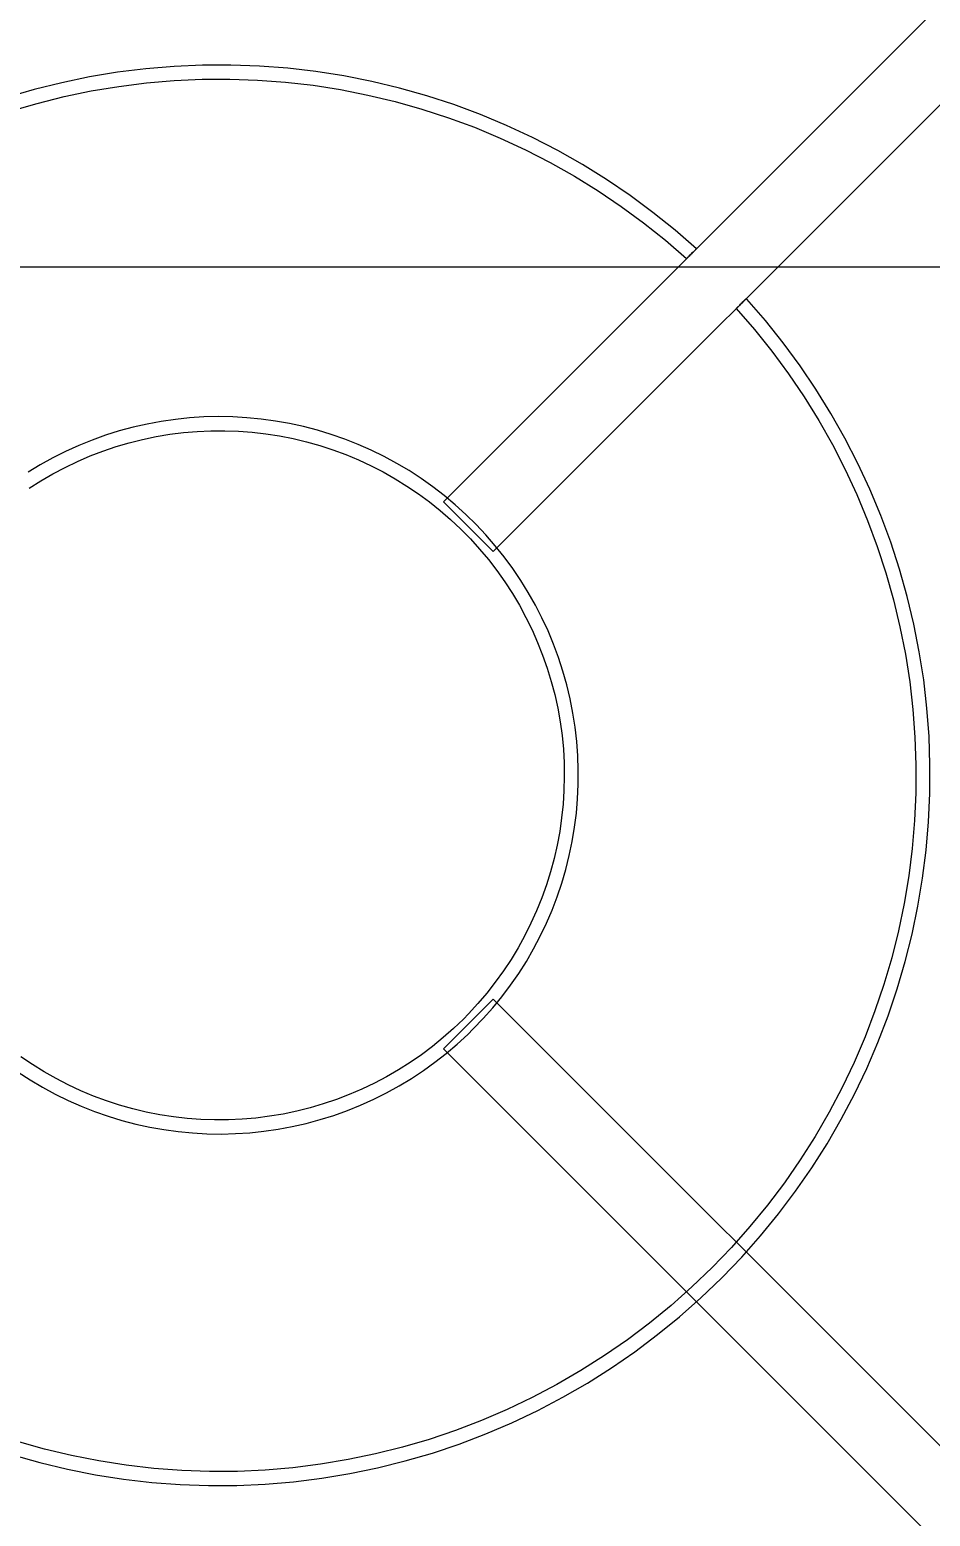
# Model space of a CAD drawing. Header units: millimetres. Extents: x -22227 to 20164, y 15335 to 61747.
# Drawn here: x -5645.4 to -5517.4, y 59341.6 to 59552.9 of the extents above; entities that cross this region are included whole.
import ezdxf

# ---------------------------------------------------------------- set-up
doc = ezdxf.new("R2010")
doc.units = ezdxf.units.MM
for name, color, linetype, lineweight in [('A-ANNO-DIMS', 7, 'Continuous', 9), ('A-ANNO-DIMS-170', 7, 'Continuous', 9), ('A-DETL-THIN', 7, 'Continuous', 9), ('M-EQPM', 7, 'Continuous', 5)]:
    doc.layers.add(name, color=color, linetype=linetype, lineweight=lineweight)
doc.styles.add('Arial_2', font='arial.ttf', dxfattribs={"width": 0.8, "height": 340})
doc.dimstyles.new('AK_DIM_2_0_Arial', dxfattribs={"dimscale": 304.8, "dimtxt": 346.888196, "dimasz": 0.278871, "dimexe": 0.557743, "dimexo": 0.557743, "dimgap": 0.055774, "dimtad": 1, "dimdec": 0, "dimzin": 0, "dimdsep": 46, "dimtxsty": 'Arial_2', "dimblk1": 'OBLIQUE', "dimblk2": 'OBLIQUE', "dimsah": 1, "dimcen": 0.09, "dimadec": 0, "dimazin": 0, "dimtfac": 1, "dimtdec": 4, "dimtix": 1, "dimtmove": 0, "dimatfit": 3, "dimfxl": 1, "dimtvp": 1, "dimtolj": 1, "dimtzin": 0, "dimarcsym": 2})

# ---------------------------------------------------------------- blocks, each defined once
blk = doc.blocks.new('DanNong_VRV - OD-A-1-1235631-MẶT BẰNG BỐ TRÍ THIẾT BỊ')
at = {"layer": 'M-EQPM'}
for p, q in [((244.32, 227.11), (436.65, 419.45)), ((433.82, 416.62), (244.32, 227.11)), ((443.72, 412.38), (251.39, 220.04)), ((251.39, 220.04), (440.9, 409.55)), ((251.39, 220.04), (244.32, 227.11)), ((244.32, 227.11), (251.39, 220.04)), ((251.39, 156.4), (244.32, 149.33)), ((251.39, 156.4), (244.32, 149.33)), ((440.9, -33.1), (251.39, 156.4)), ((251.39, 156.4), (443.72, -35.93)), ((436.65, -43), (244.32, 149.33)), ((244.32, 149.33), (433.82, -40.17))]:
    blk.add_line(p, q, dxfattribs=at)
at = {"layer": 'M-EQPM', "flags": 128}
for points in [[(280.29, 263.09), (277.25, 265.74), (274.09, 268.27), (270.84, 270.67), (267.5, 272.93), (264.07, 275.06), (260.56, 277.06), (256.96, 278.91), (253.3, 280.61), (249.58, 282.17), (245.79, 283.58), (241.95, 284.83), (238.06, 285.93), (234.13, 286.88), (230.17, 287.66), (226.18, 288.29), (222.17, 288.76), (218.14, 289.06), (214.1, 289.21), (210.06, 289.19), (206.03, 289.01), (202, 288.68), (197.99, 288.18), (194.01, 287.52), (190.05, 286.7), (186.13, 285.72), (182.25, 284.59)], [(182.73, 282.64), (186.53, 283.76), (190.37, 284.72), (194.25, 285.53), (198.16, 286.18), (202.08, 286.67), (206.03, 287.01), (209.99, 287.19), (213.95, 287.21), (217.9, 287.07), (221.85, 286.78), (225.79, 286.33), (229.7, 285.72), (233.58, 284.95), (237.43, 284.03), (241.25, 282.96), (245.01, 281.73), (248.72, 280.36), (252.38, 278.83), (255.97, 277.17), (259.49, 275.36), (262.94, 273.41), (266.31, 271.32), (269.59, 269.11), (272.78, 266.76), (275.87, 264.29), (278.86, 261.69), (278.88, 261.67)], [(283.92, 116.8), (286.72, 119.72), (289.4, 122.74), (291.95, 125.87), (294.38, 129.1), (296.68, 132.42), (298.85, 135.83), (300.87, 139.32), (302.76, 142.9), (304.5, 146.54), (306.09, 150.25), (307.54, 154.03), (308.83, 157.85), (309.96, 161.73), (310.95, 165.65), (311.77, 169.6), (312.43, 173.59), (312.94, 177.6), (313.28, 181.62), (313.47, 185.66), (313.49, 189.7), (313.35, 193.73), (313.05, 197.76), (312.59, 201.78), (311.96, 205.77), (311.18, 209.73), (310.24, 213.66), (309.15, 217.55), (307.9, 221.39), (306.5, 225.18), (304.94, 228.91), (303.24, 232.57), (301.4, 236.17), (299.41, 239.68), (297.28, 243.12), (295.02, 246.46), (292.62, 249.72), (290.1, 252.87), (287.45, 255.92), (287.37, 256.02)], [(285.95, 254.6), (288.55, 251.61), (291.02, 248.52), (293.37, 245.33), (295.59, 242.05), (297.67, 238.69), (299.62, 235.24), (301.43, 231.72), (303.1, 228.13), (304.62, 224.47), (306, 220.76), (307.23, 216.99), (308.3, 213.18), (309.22, 209.33), (309.99, 205.45), (310.6, 201.53), (311.05, 197.6), (311.35, 193.65), (311.49, 189.69), (311.47, 185.74), (311.29, 181.78), (310.95, 177.83), (310.46, 173.91), (309.81, 170), (309, 166.12), (308.04, 162.28), (306.93, 158.48), (305.66, 154.73), (304.25, 151.03), (302.69, 147.39), (300.98, 143.82), (299.14, 140.31), (297.15, 136.89), (295.03, 133.54), (292.78, 130.29), (290.4, 127.12), (287.89, 124.06), (285.27, 121.09), (282.52, 118.24), (282.5, 118.22)], [(248.56, 152.16), (249.98, 153.63), (251.33, 155.16), (252.62, 156.74), (253.85, 158.37), (255.01, 160.04), (256.1, 161.77), (257.12, 163.53), (258.08, 165.33), (258.95, 167.18), (259.76, 169.05), (260.49, 170.96), (261.14, 172.89), (261.71, 174.85), (262.21, 176.82), (262.63, 178.82), (262.96, 180.83), (263.22, 182.86), (263.39, 184.89), (263.48, 186.93), (263.49, 188.97), (263.42, 191.01), (263.27, 193.04), (263.04, 195.07), (262.72, 197.08), (262.33, 199.08), (261.86, 201.07), (261.3, 203.03), (260.67, 204.97), (259.96, 206.88), (259.18, 208.77), (258.32, 210.62), (257.39, 212.43), (256.38, 214.21), (255.31, 215.94), (254.17, 217.63), (252.96, 219.27), (251.68, 220.87), (250.35, 222.41), (248.95, 223.89), (247.49, 225.32), (245.98, 226.69), (244.42, 228), (242.8, 229.25), (241.14, 230.42), (239.43, 231.54), (237.67, 232.58), (235.88, 233.55), (234.05, 234.45), (232.18, 235.27), (230.28, 236.02), (228.36, 236.69), (226.41, 237.29), (224.43, 237.81), (222.44, 238.24), (220.43, 238.6), (218.41, 238.88), (216.38, 239.07), (214.35, 239.19), (212.31, 239.22), (210.27, 239.17), (208.23, 239.04), (206.2, 238.83), (204.18, 238.54), (202.18, 238.17), (200.19, 237.71), (198.22, 237.18), (196.27, 236.57), (194.35, 235.88), (192.46, 235.12), (190.6, 234.28), (188.78, 233.37), (186.99, 232.38), (185.25, 231.33)], [(185.43, 229.06), (187.08, 230.11), (188.78, 231.1), (190.51, 232.01), (192.28, 232.86), (194.08, 233.63), (195.91, 234.33), (197.77, 234.96), (199.65, 235.51), (201.55, 235.98), (203.47, 236.38), (205.4, 236.71), (207.35, 236.95), (209.3, 237.12), (211.26, 237.21), (213.22, 237.22), (215.17, 237.15), (217.13, 237), (219.08, 236.78), (221.01, 236.48), (222.93, 236.1), (224.84, 235.64), (226.73, 235.11), (228.59, 234.51), (230.43, 233.82), (232.24, 233.07), (234.02, 232.25), (235.76, 231.35), (237.47, 230.39), (239.13, 229.35), (240.76, 228.26), (242.33, 227.09), (243.86, 225.87), (245.34, 224.59), (246.77, 223.24), (248.15, 221.84), (249.46, 220.39), (250.72, 218.89), (251.91, 217.34), (253.05, 215.74), (254.11, 214.09), (255.12, 212.41), (256.05, 210.68), (256.91, 208.92), (257.7, 207.13), (258.42, 205.31), (259.07, 203.46), (259.64, 201.58), (260.14, 199.69), (260.56, 197.77), (260.9, 195.84), (261.17, 193.9), (261.36, 191.95), (261.47, 190), (261.5, 188.04), (261.45, 186.08), (261.33, 184.12), (261.12, 182.17), (260.84, 180.23), (260.49, 178.31), (260.05, 176.39), (259.54, 174.5), (258.95, 172.63), (258.29, 170.79), (257.56, 168.97), (256.75, 167.18), (255.88, 165.43), (254.93, 163.71), (253.92, 162.04), (252.84, 160.4), (251.69, 158.81), (250.48, 157.27), (249.22, 155.77), (247.89, 154.33), (247.15, 153.57)], [(183.86, 146.02), (185.57, 144.91), (187.33, 143.87), (189.12, 142.9), (190.95, 142), (192.82, 141.17), (194.72, 140.42), (196.64, 139.75), (198.59, 139.16), (200.57, 138.64), (202.56, 138.2), (204.57, 137.84), (206.59, 137.57), (208.62, 137.37), (210.65, 137.26), (212.69, 137.22), (214.73, 137.27), (216.77, 137.4), (218.8, 137.61), (220.82, 137.91), (222.82, 138.28), (224.81, 138.73), (226.78, 139.26), (228.73, 139.87), (230.65, 140.56), (232.54, 141.32), (234.4, 142.16), (236.22, 143.08), (238.01, 144.06), (239.75, 145.12), (241.46, 146.24), (243.11, 147.43), (244.72, 148.69), (246.27, 150.01), (247.78, 151.39), (248.56, 152.16)], [(247.15, 153.57), (245.73, 152.22), (244.27, 150.92), (242.75, 149.68), (241.19, 148.5), (239.57, 147.38), (237.92, 146.33), (236.22, 145.35), (234.49, 144.43), (232.72, 143.59), (230.92, 142.82), (229.09, 142.12), (227.23, 141.49), (225.35, 140.94), (223.45, 140.46), (221.53, 140.06), (219.6, 139.74), (217.65, 139.49), (215.7, 139.33), (213.74, 139.24), (211.78, 139.23), (209.83, 139.3), (207.87, 139.44), (205.92, 139.67), (203.99, 139.97), (202.07, 140.35), (200.16, 140.8), (198.27, 141.33), (196.41, 141.94), (194.57, 142.62), (192.76, 143.37), (190.98, 144.2), (189.24, 145.09), (187.53, 146.06), (185.87, 147.09), (184.24, 148.19)], [(183.05, 91.61), (186.94, 90.51), (190.87, 89.57), (194.83, 88.78), (198.82, 88.15), (202.83, 87.69), (206.86, 87.38), (210.9, 87.24), (214.94, 87.25), (218.97, 87.43), (223, 87.77), (227.01, 88.27), (230.99, 88.93), (234.95, 89.75), (238.87, 90.73), (242.75, 91.86), (246.57, 93.14), (250.35, 94.58), (254.06, 96.17), (257.71, 97.91), (261.29, 99.79), (264.78, 101.81), (268.2, 103.97), (271.52, 106.26), (274.75, 108.69), (277.88, 111.24), (280.91, 113.92), (283.83, 116.71), (283.92, 116.8)], [(282.5, 118.22), (279.65, 115.48), (276.69, 112.85), (273.62, 110.34), (270.46, 107.96), (267.2, 105.71), (263.86, 103.59), (260.43, 101.6), (256.93, 99.75), (253.36, 98.05), (249.72, 96.48), (246.02, 95.07), (242.27, 93.8), (238.47, 92.69), (234.63, 91.73), (230.75, 90.92), (226.84, 90.27), (222.92, 89.77), (218.97, 89.43), (215.01, 89.25), (211.05, 89.23), (207.1, 89.37), (203.15, 89.67), (199.21, 90.12), (195.3, 90.73), (191.42, 91.49), (187.57, 92.41), (183.75, 93.49)]]:
    blk.add_lwpolyline(points, dxfattribs=at)
at = {"layer": 'M-EQPM'}
for points in [[(280.29, 263.09), (280.29, 263.09), (280.27, 263.07), (280.17, 262.96), (280.01, 262.8), (279.81, 262.6), (279.59, 262.38), (279.36, 262.16), (279.16, 261.96), (279, 261.8), (278.9, 261.7), (278.88, 261.67), (278.88, 261.67)], [(278.88, 261.67), (278.88, 261.67), (278.9, 261.7), (279, 261.8), (279.16, 261.96), (279.36, 262.16), (279.59, 262.38), (279.81, 262.6), (280.01, 262.8), (280.17, 262.96), (280.27, 263.07), (280.29, 263.09), (280.29, 263.09)], [(285.95, 254.6), (285.95, 254.6), (285.97, 254.62), (286.08, 254.73), (286.23, 254.89), (286.44, 255.09), (286.66, 255.31), (286.88, 255.53), (287.08, 255.73), (287.24, 255.89), (287.34, 255.99), (287.37, 256.02), (287.37, 256.02)], [(287.37, 256.02), (287.37, 256.02), (287.34, 255.99), (287.24, 255.89), (287.08, 255.73), (286.88, 255.53), (286.66, 255.31), (286.44, 255.09), (286.23, 254.89), (286.08, 254.73), (285.97, 254.62), (285.95, 254.6), (285.95, 254.6)]]:
    blk.add_open_spline(points, degree=3, dxfattribs=at)
blk = doc.blocks.new('DanNong_VRV - OD-A-1-V174-MẶT BẰNG BỐ TRÍ THIẾT BỊ')
at = {"layer": 'A-DETL-THIN'}
for p, q in [((287.45, 255.92), (287.37, 256.02)), ((283.83, 116.71), (283.92, 116.8))]:
    blk.add_line(p, q, dxfattribs=at)
at = {"layer": 'M-EQPM'}
for p, q in [((244.32, 227.11), (436.65, 419.45)), ((244.32, 227.11), (436.65, 419.45)), ((433.82, 416.62), (244.32, 227.11)), ((433.82, 416.62), (244.32, 227.11)), ((443.72, 412.38), (251.39, 220.04)), ((443.72, 412.38), (251.39, 220.04)), ((251.39, 220.04), (440.9, 409.55)), ((251.39, 220.04), (440.9, 409.55)), ((251.39, 220.04), (244.32, 227.11)), ((244.32, 227.11), (251.39, 220.04)), ((251.39, 220.04), (244.32, 227.11)), ((244.32, 227.11), (251.39, 220.04)), ((251.39, 156.4), (244.32, 149.33)), ((251.39, 156.4), (244.32, 149.33)), ((251.39, 156.4), (244.32, 149.33)), ((251.39, 156.4), (244.32, 149.33)), ((440.9, -33.1), (251.39, 156.4)), ((251.39, 156.4), (443.72, -35.93)), ((440.9, -33.1), (251.39, 156.4)), ((251.39, 156.4), (443.72, -35.93)), ((436.65, -43), (244.32, 149.33)), ((244.32, 149.33), (433.82, -40.17)), ((436.65, -43), (244.32, 149.33)), ((244.32, 149.33), (433.82, -40.17))]:
    blk.add_line(p, q, dxfattribs=at)
at = {"layer": 'M-EQPM', "flags": 128}
for points in [[(280.29, 263.09), (277.25, 265.74), (274.09, 268.27), (270.84, 270.67), (267.5, 272.93), (264.07, 275.06), (260.56, 277.06), (256.96, 278.91), (253.3, 280.61), (249.58, 282.17), (245.79, 283.58), (241.95, 284.83), (238.06, 285.93), (234.13, 286.88), (230.17, 287.66), (226.18, 288.29), (222.17, 288.76), (218.14, 289.06), (214.1, 289.21), (210.06, 289.19), (206.03, 289.01), (202, 288.68), (197.99, 288.18), (194.01, 287.52), (190.05, 286.7), (186.13, 285.72), (182.25, 284.59)], [(280.29, 263.09), (277.25, 265.74), (274.09, 268.27), (270.84, 270.67), (267.5, 272.93), (264.07, 275.06), (260.56, 277.06), (256.96, 278.91), (253.3, 280.61), (249.58, 282.17), (245.79, 283.58), (241.95, 284.83), (238.06, 285.93), (234.13, 286.88), (230.17, 287.66), (226.18, 288.29), (222.17, 288.76), (218.14, 289.06), (214.1, 289.21), (210.06, 289.19), (206.03, 289.01), (202, 288.68), (197.99, 288.18), (194.01, 287.52), (190.05, 286.7), (186.13, 285.72), (182.25, 284.59)], [(182.73, 282.64), (186.53, 283.76), (190.37, 284.72), (194.25, 285.53), (198.16, 286.18), (202.08, 286.67), (206.03, 287.01), (209.99, 287.19), (213.95, 287.21), (217.9, 287.07), (221.85, 286.78), (225.79, 286.33), (229.7, 285.72), (233.58, 284.95), (237.43, 284.03), (241.25, 282.96), (245.01, 281.73), (248.72, 280.36), (252.38, 278.83), (255.97, 277.17), (259.49, 275.36), (262.94, 273.41), (266.31, 271.32), (269.59, 269.11), (272.78, 266.76), (275.87, 264.29), (278.86, 261.69), (278.88, 261.67)], [(182.73, 282.64), (186.53, 283.76), (190.37, 284.72), (194.25, 285.53), (198.16, 286.18), (202.08, 286.67), (206.03, 287.01), (209.99, 287.19), (213.95, 287.21), (217.9, 287.07), (221.85, 286.78), (225.79, 286.33), (229.7, 285.72), (233.58, 284.95), (237.43, 284.03), (241.25, 282.96), (245.01, 281.73), (248.72, 280.36), (252.38, 278.83), (255.97, 277.17), (259.49, 275.36), (262.94, 273.41), (266.31, 271.32), (269.59, 269.11), (272.78, 266.76), (275.87, 264.29), (278.86, 261.69), (278.88, 261.67)], [(283.92, 116.8), (286.72, 119.72), (289.4, 122.74), (291.95, 125.87), (294.38, 129.1), (296.68, 132.42), (298.85, 135.83), (300.87, 139.32), (302.76, 142.9), (304.5, 146.54), (306.09, 150.25), (307.54, 154.03), (308.83, 157.85), (309.96, 161.73), (310.95, 165.65), (311.77, 169.6), (312.43, 173.59), (312.94, 177.6), (313.28, 181.62), (313.47, 185.66), (313.49, 189.7), (313.35, 193.73), (313.05, 197.76), (312.59, 201.78), (311.96, 205.77), (311.18, 209.73), (310.24, 213.66), (309.15, 217.55), (307.9, 221.39), (306.5, 225.18), (304.94, 228.91), (303.24, 232.57), (301.4, 236.17), (299.41, 239.68), (297.28, 243.12), (295.02, 246.46), (292.62, 249.72), (290.1, 252.87), (287.45, 255.92), (287.37, 256.02)], [(283.92, 116.8), (286.72, 119.72), (289.4, 122.74), (291.95, 125.87), (294.38, 129.1), (296.68, 132.42), (298.85, 135.83), (300.87, 139.32), (302.76, 142.9), (304.5, 146.54), (306.09, 150.25), (307.54, 154.03), (308.83, 157.85), (309.96, 161.73), (310.95, 165.65), (311.77, 169.6), (312.43, 173.59), (312.94, 177.6), (313.28, 181.62), (313.47, 185.66), (313.49, 189.7), (313.35, 193.73), (313.05, 197.76), (312.59, 201.78), (311.96, 205.77), (311.18, 209.73), (310.24, 213.66), (309.15, 217.55), (307.9, 221.39), (306.5, 225.18), (304.94, 228.91), (303.24, 232.57), (301.4, 236.17), (299.41, 239.68), (297.28, 243.12), (295.02, 246.46), (292.62, 249.72), (290.1, 252.87), (287.45, 255.92), (287.37, 256.02)], [(285.95, 254.6), (288.55, 251.61), (291.02, 248.52), (293.37, 245.33), (295.59, 242.05), (297.67, 238.69), (299.62, 235.24), (301.43, 231.72), (303.1, 228.13), (304.62, 224.47), (306, 220.76), (307.23, 216.99), (308.3, 213.18), (309.22, 209.33), (309.99, 205.45), (310.6, 201.53), (311.05, 197.6), (311.35, 193.65), (311.49, 189.69), (311.47, 185.74), (311.29, 181.78), (310.95, 177.83), (310.46, 173.91), (309.81, 170), (309, 166.12), (308.04, 162.28), (306.93, 158.48), (305.66, 154.73), (304.25, 151.03), (302.69, 147.39), (300.98, 143.82), (299.14, 140.31), (297.15, 136.89), (295.03, 133.54), (292.78, 130.29), (290.4, 127.12), (287.89, 124.06), (285.27, 121.09), (282.52, 118.24), (282.5, 118.22)], [(285.95, 254.6), (288.55, 251.61), (291.02, 248.52), (293.37, 245.33), (295.59, 242.05), (297.67, 238.69), (299.62, 235.24), (301.43, 231.72), (303.1, 228.13), (304.62, 224.47), (306, 220.76), (307.23, 216.99), (308.3, 213.18), (309.22, 209.33), (309.99, 205.45), (310.6, 201.53), (311.05, 197.6), (311.35, 193.65), (311.49, 189.69), (311.47, 185.74), (311.29, 181.78), (310.95, 177.83), (310.46, 173.91), (309.81, 170), (309, 166.12), (308.04, 162.28), (306.93, 158.48), (305.66, 154.73), (304.25, 151.03), (302.69, 147.39), (300.98, 143.82), (299.14, 140.31), (297.15, 136.89), (295.03, 133.54), (292.78, 130.29), (290.4, 127.12), (287.89, 124.06), (285.27, 121.09), (282.52, 118.24), (282.5, 118.22)], [(248.56, 152.16), (249.98, 153.63), (251.33, 155.16), (252.62, 156.74), (253.85, 158.37), (255.01, 160.04), (256.1, 161.77), (257.12, 163.53), (258.08, 165.33), (258.95, 167.18), (259.76, 169.05), (260.49, 170.96), (261.14, 172.89), (261.71, 174.85), (262.21, 176.82), (262.63, 178.82), (262.96, 180.83), (263.22, 182.86), (263.39, 184.89), (263.48, 186.93), (263.49, 188.97), (263.42, 191.01), (263.27, 193.04), (263.04, 195.07), (262.72, 197.08), (262.33, 199.08), (261.86, 201.07), (261.3, 203.03), (260.67, 204.97), (259.96, 206.88), (259.18, 208.77), (258.32, 210.62), (257.39, 212.43), (256.38, 214.21), (255.31, 215.94), (254.17, 217.63), (252.96, 219.27), (251.68, 220.87), (250.35, 222.41), (248.95, 223.89), (247.49, 225.32), (245.98, 226.69), (244.42, 228), (242.8, 229.25), (241.14, 230.42), (239.43, 231.54), (237.67, 232.58), (235.88, 233.55), (234.05, 234.45), (232.18, 235.27), (230.28, 236.02), (228.36, 236.69), (226.41, 237.29), (224.43, 237.81), (222.44, 238.24), (220.43, 238.6), (218.41, 238.88), (216.38, 239.07), (214.35, 239.19), (212.31, 239.22), (210.27, 239.17), (208.23, 239.04), (206.2, 238.83), (204.18, 238.54), (202.18, 238.17), (200.19, 237.71), (198.22, 237.18), (196.27, 236.57), (194.35, 235.88), (192.46, 235.12), (190.6, 234.28), (188.78, 233.37), (186.99, 232.38), (185.25, 231.33)], [(248.56, 152.16), (249.98, 153.63), (251.33, 155.16), (252.62, 156.74), (253.85, 158.37), (255.01, 160.04), (256.1, 161.77), (257.12, 163.53), (258.08, 165.33), (258.95, 167.18), (259.76, 169.05), (260.49, 170.96), (261.14, 172.89), (261.71, 174.85), (262.21, 176.82), (262.63, 178.82), (262.96, 180.83), (263.22, 182.86), (263.39, 184.89), (263.48, 186.93), (263.49, 188.97), (263.42, 191.01), (263.27, 193.04), (263.04, 195.07), (262.72, 197.08), (262.33, 199.08), (261.86, 201.07), (261.3, 203.03), (260.67, 204.97), (259.96, 206.88), (259.18, 208.77), (258.32, 210.62), (257.39, 212.43), (256.38, 214.21), (255.31, 215.94), (254.17, 217.63), (252.96, 219.27), (251.68, 220.87), (250.35, 222.41), (248.95, 223.89), (247.49, 225.32), (245.98, 226.69), (244.42, 228), (242.8, 229.25), (241.14, 230.42), (239.43, 231.54), (237.67, 232.58), (235.88, 233.55), (234.05, 234.45), (232.18, 235.27), (230.28, 236.02), (228.36, 236.69), (226.41, 237.29), (224.43, 237.81), (222.44, 238.24), (220.43, 238.6), (218.41, 238.88), (216.38, 239.07), (214.35, 239.19), (212.31, 239.22), (210.27, 239.17), (208.23, 239.04), (206.2, 238.83), (204.18, 238.54), (202.18, 238.17), (200.19, 237.71), (198.22, 237.18), (196.27, 236.57), (194.35, 235.88), (192.46, 235.12), (190.6, 234.28), (188.78, 233.37), (186.99, 232.38), (185.25, 231.33)], [(185.43, 229.06), (187.08, 230.11), (188.78, 231.1), (190.51, 232.01), (192.28, 232.86), (194.08, 233.63), (195.91, 234.33), (197.77, 234.96), (199.65, 235.51), (201.55, 235.98), (203.47, 236.38), (205.4, 236.71), (207.35, 236.95), (209.3, 237.12), (211.26, 237.21), (213.22, 237.22), (215.17, 237.15), (217.13, 237), (219.08, 236.78), (221.01, 236.48), (222.93, 236.1), (224.84, 235.64), (226.73, 235.11), (228.59, 234.51), (230.43, 233.82), (232.24, 233.07), (234.02, 232.25), (235.76, 231.35), (237.47, 230.39), (239.13, 229.35), (240.76, 228.26), (242.33, 227.09), (243.86, 225.87), (245.34, 224.59), (246.77, 223.24), (248.15, 221.84), (249.46, 220.39), (250.72, 218.89), (251.91, 217.34), (253.05, 215.74), (254.11, 214.09), (255.12, 212.41), (256.05, 210.68), (256.91, 208.92), (257.7, 207.13), (258.42, 205.31), (259.07, 203.46), (259.64, 201.58), (260.14, 199.69), (260.56, 197.77), (260.9, 195.84), (261.17, 193.9), (261.36, 191.95), (261.47, 190), (261.5, 188.04), (261.45, 186.08), (261.33, 184.12), (261.12, 182.17), (260.84, 180.23), (260.49, 178.31), (260.05, 176.39), (259.54, 174.5), (258.95, 172.63), (258.29, 170.79), (257.56, 168.97), (256.75, 167.18), (255.88, 165.43), (254.93, 163.71), (253.92, 162.04), (252.84, 160.4), (251.69, 158.81), (250.48, 157.27), (249.22, 155.77), (247.89, 154.33), (247.15, 153.57)], [(185.43, 229.06), (187.08, 230.11), (188.78, 231.1), (190.51, 232.01), (192.28, 232.86), (194.08, 233.63), (195.91, 234.33), (197.77, 234.96), (199.65, 235.51), (201.55, 235.98), (203.47, 236.38), (205.4, 236.71), (207.35, 236.95), (209.3, 237.12), (211.26, 237.21), (213.22, 237.22), (215.17, 237.15), (217.13, 237), (219.08, 236.78), (221.01, 236.48), (222.93, 236.1), (224.84, 235.64), (226.73, 235.11), (228.59, 234.51), (230.43, 233.82), (232.24, 233.07), (234.02, 232.25), (235.76, 231.35), (237.47, 230.39), (239.13, 229.35), (240.76, 228.26), (242.33, 227.09), (243.86, 225.87), (245.34, 224.59), (246.77, 223.24), (248.15, 221.84), (249.46, 220.39), (250.72, 218.89), (251.91, 217.34), (253.05, 215.74), (254.11, 214.09), (255.12, 212.41), (256.05, 210.68), (256.91, 208.92), (257.7, 207.13), (258.42, 205.31), (259.07, 203.46), (259.64, 201.58), (260.14, 199.69), (260.56, 197.77), (260.9, 195.84), (261.17, 193.9), (261.36, 191.95), (261.47, 190), (261.5, 188.04), (261.45, 186.08), (261.33, 184.12), (261.12, 182.17), (260.84, 180.23), (260.49, 178.31), (260.05, 176.39), (259.54, 174.5), (258.95, 172.63), (258.29, 170.79), (257.56, 168.97), (256.75, 167.18), (255.88, 165.43), (254.93, 163.71), (253.92, 162.04), (252.84, 160.4), (251.69, 158.81), (250.48, 157.27), (249.22, 155.77), (247.89, 154.33), (247.15, 153.57)], [(183.86, 146.02), (185.57, 144.91), (187.33, 143.87), (189.12, 142.9), (190.95, 142), (192.82, 141.17), (194.72, 140.42), (196.64, 139.75), (198.59, 139.16), (200.57, 138.64), (202.56, 138.2), (204.57, 137.84), (206.59, 137.57), (208.62, 137.37), (210.65, 137.26), (212.69, 137.22), (214.73, 137.27), (216.77, 137.4), (218.8, 137.61), (220.82, 137.91), (222.82, 138.28), (224.81, 138.73), (226.78, 139.26), (228.73, 139.87), (230.65, 140.56), (232.54, 141.32), (234.4, 142.16), (236.22, 143.08), (238.01, 144.06), (239.75, 145.12), (241.46, 146.24), (243.11, 147.43), (244.72, 148.69), (246.27, 150.01), (247.78, 151.39), (248.56, 152.16)], [(183.86, 146.02), (185.57, 144.91), (187.33, 143.87), (189.12, 142.9), (190.95, 142), (192.82, 141.17), (194.72, 140.42), (196.64, 139.75), (198.59, 139.16), (200.57, 138.64), (202.56, 138.2), (204.57, 137.84), (206.59, 137.57), (208.62, 137.37), (210.65, 137.26), (212.69, 137.22), (214.73, 137.27), (216.77, 137.4), (218.8, 137.61), (220.82, 137.91), (222.82, 138.28), (224.81, 138.73), (226.78, 139.26), (228.73, 139.87), (230.65, 140.56), (232.54, 141.32), (234.4, 142.16), (236.22, 143.08), (238.01, 144.06), (239.75, 145.12), (241.46, 146.24), (243.11, 147.43), (244.72, 148.69), (246.27, 150.01), (247.78, 151.39), (248.56, 152.16)], [(247.15, 153.57), (245.73, 152.22), (244.27, 150.92), (242.75, 149.68), (241.19, 148.5), (239.57, 147.38), (237.92, 146.33), (236.22, 145.35), (234.49, 144.43), (232.72, 143.59), (230.92, 142.82), (229.09, 142.12), (227.23, 141.49), (225.35, 140.94), (223.45, 140.46), (221.53, 140.06), (219.6, 139.74), (217.65, 139.49), (215.7, 139.33), (213.74, 139.24), (211.78, 139.23), (209.83, 139.3), (207.87, 139.44), (205.92, 139.67), (203.99, 139.97), (202.07, 140.35), (200.16, 140.8), (198.27, 141.33), (196.41, 141.94), (194.57, 142.62), (192.76, 143.37), (190.98, 144.2), (189.24, 145.09), (187.53, 146.06), (185.87, 147.09), (184.24, 148.19)], [(247.15, 153.57), (245.73, 152.22), (244.27, 150.92), (242.75, 149.68), (241.19, 148.5), (239.57, 147.38), (237.92, 146.33), (236.22, 145.35), (234.49, 144.43), (232.72, 143.59), (230.92, 142.82), (229.09, 142.12), (227.23, 141.49), (225.35, 140.94), (223.45, 140.46), (221.53, 140.06), (219.6, 139.74), (217.65, 139.49), (215.7, 139.33), (213.74, 139.24), (211.78, 139.23), (209.83, 139.3), (207.87, 139.44), (205.92, 139.67), (203.99, 139.97), (202.07, 140.35), (200.16, 140.8), (198.27, 141.33), (196.41, 141.94), (194.57, 142.62), (192.76, 143.37), (190.98, 144.2), (189.24, 145.09), (187.53, 146.06), (185.87, 147.09), (184.24, 148.19)], [(183.05, 91.61), (186.94, 90.51), (190.87, 89.57), (194.83, 88.78), (198.82, 88.15), (202.83, 87.69), (206.86, 87.38), (210.9, 87.24), (214.94, 87.25), (218.97, 87.43), (223, 87.77), (227.01, 88.27), (230.99, 88.93), (234.95, 89.75), (238.87, 90.73), (242.75, 91.86), (246.57, 93.14), (250.35, 94.58), (254.06, 96.17), (257.71, 97.91), (261.29, 99.79), (264.78, 101.81), (268.2, 103.97), (271.52, 106.26), (274.75, 108.69), (277.88, 111.24), (280.91, 113.92), (283.83, 116.71), (283.92, 116.8)], [(183.05, 91.61), (186.94, 90.51), (190.87, 89.57), (194.83, 88.78), (198.82, 88.15), (202.83, 87.69), (206.86, 87.38), (210.9, 87.24), (214.94, 87.25), (218.97, 87.43), (223, 87.77), (227.01, 88.27), (230.99, 88.93), (234.95, 89.75), (238.87, 90.73), (242.75, 91.86), (246.57, 93.14), (250.35, 94.58), (254.06, 96.17), (257.71, 97.91), (261.29, 99.79), (264.78, 101.81), (268.2, 103.97), (271.52, 106.26), (274.75, 108.69), (277.88, 111.24), (280.91, 113.92), (283.83, 116.71), (283.92, 116.8)], [(282.5, 118.22), (279.65, 115.48), (276.69, 112.85), (273.62, 110.34), (270.46, 107.96), (267.2, 105.71), (263.86, 103.59), (260.43, 101.6), (256.93, 99.75), (253.36, 98.05), (249.72, 96.48), (246.02, 95.07), (242.27, 93.8), (238.47, 92.69), (234.63, 91.73), (230.75, 90.92), (226.84, 90.27), (222.92, 89.77), (218.97, 89.43), (215.01, 89.25), (211.05, 89.23), (207.1, 89.37), (203.15, 89.67), (199.21, 90.12), (195.3, 90.73), (191.42, 91.49), (187.57, 92.41), (183.75, 93.49)], [(282.5, 118.22), (279.65, 115.48), (276.69, 112.85), (273.62, 110.34), (270.46, 107.96), (267.2, 105.71), (263.86, 103.59), (260.43, 101.6), (256.93, 99.75), (253.36, 98.05), (249.72, 96.48), (246.02, 95.07), (242.27, 93.8), (238.47, 92.69), (234.63, 91.73), (230.75, 90.92), (226.84, 90.27), (222.92, 89.77), (218.97, 89.43), (215.01, 89.25), (211.05, 89.23), (207.1, 89.37), (203.15, 89.67), (199.21, 90.12), (195.3, 90.73), (191.42, 91.49), (187.57, 92.41), (183.75, 93.49)]]:
    blk.add_lwpolyline(points, dxfattribs=at)
at = {"layer": 'M-EQPM'}
for points in [[(280.29, 263.09), (280.29, 263.09), (280.27, 263.07), (280.17, 262.96), (280.01, 262.8), (279.81, 262.6), (279.59, 262.38), (279.36, 262.16), (279.16, 261.96), (279, 261.8), (278.9, 261.7), (278.88, 261.67), (278.88, 261.67)], [(278.88, 261.67), (278.88, 261.67), (278.9, 261.7), (279, 261.8), (279.16, 261.96), (279.36, 262.16), (279.59, 262.38), (279.81, 262.6), (280.01, 262.8), (280.17, 262.96), (280.27, 263.07), (280.29, 263.09), (280.29, 263.09)], [(280.29, 263.09), (280.29, 263.09), (280.27, 263.07), (280.17, 262.96), (280.01, 262.8), (279.81, 262.6), (279.59, 262.38), (279.36, 262.16), (279.16, 261.96), (279, 261.8), (278.9, 261.7), (278.88, 261.67), (278.88, 261.67)], [(278.88, 261.67), (278.88, 261.67), (278.9, 261.7), (279, 261.8), (279.16, 261.96), (279.36, 262.16), (279.59, 262.38), (279.81, 262.6), (280.01, 262.8), (280.17, 262.96), (280.27, 263.07), (280.29, 263.09), (280.29, 263.09)], [(285.95, 254.6), (285.95, 254.6), (285.97, 254.62), (286.08, 254.73), (286.23, 254.89), (286.44, 255.09), (286.66, 255.31), (286.88, 255.53), (287.08, 255.73), (287.24, 255.89), (287.34, 255.99), (287.37, 256.02), (287.37, 256.02)], [(287.37, 256.02), (287.37, 256.02), (287.34, 255.99), (287.24, 255.89), (287.08, 255.73), (286.88, 255.53), (286.66, 255.31), (286.44, 255.09), (286.23, 254.89), (286.08, 254.73), (285.97, 254.62), (285.95, 254.6), (285.95, 254.6)], [(285.95, 254.6), (285.95, 254.6), (285.97, 254.62), (286.08, 254.73), (286.23, 254.89), (286.44, 255.09), (286.66, 255.31), (286.88, 255.53), (287.08, 255.73), (287.24, 255.89), (287.34, 255.99), (287.37, 256.02), (287.37, 256.02)], [(287.37, 256.02), (287.37, 256.02), (287.34, 255.99), (287.24, 255.89), (287.08, 255.73), (286.88, 255.53), (286.66, 255.31), (286.44, 255.09), (286.23, 254.89), (286.08, 254.73), (285.97, 254.62), (285.95, 254.6), (285.95, 254.6)]]:
    blk.add_open_spline(points, degree=3, dxfattribs=at)
blk = doc.blocks.new('DanNong_VRV - OD-A-1-V179-MẶT BẰNG BỐ TRÍ THIẾT BỊ')
at = {"layer": 'A-DETL-THIN'}
for p, q in [((287.45, 255.92), (287.37, 256.02)), ((287.45, 255.92), (287.37, 256.02)), ((283.83, 116.71), (283.92, 116.8)), ((283.83, 116.71), (283.92, 116.8))]:
    blk.add_line(p, q, dxfattribs=at)
at = {"layer": 'M-EQPM'}
for p, q in [((244.32, 227.11), (436.65, 419.45)), ((244.32, 227.11), (436.65, 419.45)), ((433.82, 416.62), (244.32, 227.11)), ((433.82, 416.62), (244.32, 227.11)), ((443.72, 412.38), (251.39, 220.04)), ((443.72, 412.38), (251.39, 220.04)), ((251.39, 220.04), (440.9, 409.55)), ((251.39, 220.04), (440.9, 409.55)), ((251.39, 220.04), (244.32, 227.11)), ((244.32, 227.11), (251.39, 220.04)), ((251.39, 220.04), (244.32, 227.11)), ((244.32, 227.11), (251.39, 220.04)), ((251.39, 156.4), (244.32, 149.33)), ((251.39, 156.4), (244.32, 149.33)), ((251.39, 156.4), (244.32, 149.33)), ((251.39, 156.4), (244.32, 149.33)), ((440.9, -33.1), (251.39, 156.4)), ((251.39, 156.4), (443.72, -35.93)), ((440.9, -33.1), (251.39, 156.4)), ((251.39, 156.4), (443.72, -35.93)), ((436.65, -43), (244.32, 149.33)), ((244.32, 149.33), (433.82, -40.17)), ((436.65, -43), (244.32, 149.33)), ((244.32, 149.33), (433.82, -40.17))]:
    blk.add_line(p, q, dxfattribs=at)
at = {"layer": 'M-EQPM', "flags": 128}
for points in [[(280.29, 263.09), (277.25, 265.74), (274.09, 268.27), (270.84, 270.67), (267.5, 272.93), (264.07, 275.06), (260.56, 277.06), (256.96, 278.91), (253.3, 280.61), (249.58, 282.17), (245.79, 283.58), (241.95, 284.83), (238.06, 285.93), (234.13, 286.88), (230.17, 287.66), (226.18, 288.29), (222.17, 288.76), (218.14, 289.06), (214.1, 289.21), (210.06, 289.19), (206.03, 289.01), (202, 288.68), (197.99, 288.18), (194.01, 287.52), (190.05, 286.7), (186.13, 285.72), (182.25, 284.59)], [(280.29, 263.09), (277.25, 265.74), (274.09, 268.27), (270.84, 270.67), (267.5, 272.93), (264.07, 275.06), (260.56, 277.06), (256.96, 278.91), (253.3, 280.61), (249.58, 282.17), (245.79, 283.58), (241.95, 284.83), (238.06, 285.93), (234.13, 286.88), (230.17, 287.66), (226.18, 288.29), (222.17, 288.76), (218.14, 289.06), (214.1, 289.21), (210.06, 289.19), (206.03, 289.01), (202, 288.68), (197.99, 288.18), (194.01, 287.52), (190.05, 286.7), (186.13, 285.72), (182.25, 284.59)], [(182.73, 282.64), (186.53, 283.76), (190.37, 284.72), (194.25, 285.53), (198.16, 286.18), (202.08, 286.67), (206.03, 287.01), (209.99, 287.19), (213.95, 287.21), (217.9, 287.07), (221.85, 286.78), (225.79, 286.33), (229.7, 285.72), (233.58, 284.95), (237.43, 284.03), (241.25, 282.96), (245.01, 281.73), (248.72, 280.36), (252.38, 278.83), (255.97, 277.17), (259.49, 275.36), (262.94, 273.41), (266.31, 271.32), (269.59, 269.11), (272.78, 266.76), (275.87, 264.29), (278.86, 261.69), (278.88, 261.67)], [(182.73, 282.64), (186.53, 283.76), (190.37, 284.72), (194.25, 285.53), (198.16, 286.18), (202.08, 286.67), (206.03, 287.01), (209.99, 287.19), (213.95, 287.21), (217.9, 287.07), (221.85, 286.78), (225.79, 286.33), (229.7, 285.72), (233.58, 284.95), (237.43, 284.03), (241.25, 282.96), (245.01, 281.73), (248.72, 280.36), (252.38, 278.83), (255.97, 277.17), (259.49, 275.36), (262.94, 273.41), (266.31, 271.32), (269.59, 269.11), (272.78, 266.76), (275.87, 264.29), (278.86, 261.69), (278.88, 261.67)], [(283.92, 116.8), (286.72, 119.72), (289.4, 122.74), (291.95, 125.87), (294.38, 129.1), (296.68, 132.42), (298.85, 135.83), (300.87, 139.32), (302.76, 142.9), (304.5, 146.54), (306.09, 150.25), (307.54, 154.03), (308.83, 157.85), (309.96, 161.73), (310.95, 165.65), (311.77, 169.6), (312.43, 173.59), (312.94, 177.6), (313.28, 181.62), (313.47, 185.66), (313.49, 189.7), (313.35, 193.73), (313.05, 197.76), (312.59, 201.78), (311.96, 205.77), (311.18, 209.73), (310.24, 213.66), (309.15, 217.55), (307.9, 221.39), (306.5, 225.18), (304.94, 228.91), (303.24, 232.57), (301.4, 236.17), (299.41, 239.68), (297.28, 243.12), (295.02, 246.46), (292.62, 249.72), (290.1, 252.87), (287.45, 255.92), (287.37, 256.02)], [(283.92, 116.8), (286.72, 119.72), (289.4, 122.74), (291.95, 125.87), (294.38, 129.1), (296.68, 132.42), (298.85, 135.83), (300.87, 139.32), (302.76, 142.9), (304.5, 146.54), (306.09, 150.25), (307.54, 154.03), (308.83, 157.85), (309.96, 161.73), (310.95, 165.65), (311.77, 169.6), (312.43, 173.59), (312.94, 177.6), (313.28, 181.62), (313.47, 185.66), (313.49, 189.7), (313.35, 193.73), (313.05, 197.76), (312.59, 201.78), (311.96, 205.77), (311.18, 209.73), (310.24, 213.66), (309.15, 217.55), (307.9, 221.39), (306.5, 225.18), (304.94, 228.91), (303.24, 232.57), (301.4, 236.17), (299.41, 239.68), (297.28, 243.12), (295.02, 246.46), (292.62, 249.72), (290.1, 252.87), (287.45, 255.92), (287.37, 256.02)], [(285.95, 254.6), (288.55, 251.61), (291.02, 248.52), (293.37, 245.33), (295.59, 242.05), (297.67, 238.69), (299.62, 235.24), (301.43, 231.72), (303.1, 228.13), (304.62, 224.47), (306, 220.76), (307.23, 216.99), (308.3, 213.18), (309.22, 209.33), (309.99, 205.45), (310.6, 201.53), (311.05, 197.6), (311.35, 193.65), (311.49, 189.69), (311.47, 185.74), (311.29, 181.78), (310.95, 177.83), (310.46, 173.91), (309.81, 170), (309, 166.12), (308.04, 162.28), (306.93, 158.48), (305.66, 154.73), (304.25, 151.03), (302.69, 147.39), (300.98, 143.82), (299.14, 140.31), (297.15, 136.89), (295.03, 133.54), (292.78, 130.29), (290.4, 127.12), (287.89, 124.06), (285.27, 121.09), (282.52, 118.24), (282.5, 118.22)], [(285.95, 254.6), (288.55, 251.61), (291.02, 248.52), (293.37, 245.33), (295.59, 242.05), (297.67, 238.69), (299.62, 235.24), (301.43, 231.72), (303.1, 228.13), (304.62, 224.47), (306, 220.76), (307.23, 216.99), (308.3, 213.18), (309.22, 209.33), (309.99, 205.45), (310.6, 201.53), (311.05, 197.6), (311.35, 193.65), (311.49, 189.69), (311.47, 185.74), (311.29, 181.78), (310.95, 177.83), (310.46, 173.91), (309.81, 170), (309, 166.12), (308.04, 162.28), (306.93, 158.48), (305.66, 154.73), (304.25, 151.03), (302.69, 147.39), (300.98, 143.82), (299.14, 140.31), (297.15, 136.89), (295.03, 133.54), (292.78, 130.29), (290.4, 127.12), (287.89, 124.06), (285.27, 121.09), (282.52, 118.24), (282.5, 118.22)], [(248.56, 152.16), (249.98, 153.63), (251.33, 155.16), (252.62, 156.74), (253.85, 158.37), (255.01, 160.04), (256.1, 161.77), (257.12, 163.53), (258.08, 165.33), (258.95, 167.18), (259.76, 169.05), (260.49, 170.96), (261.14, 172.89), (261.71, 174.85), (262.21, 176.82), (262.63, 178.82), (262.96, 180.83), (263.22, 182.86), (263.39, 184.89), (263.48, 186.93), (263.49, 188.97), (263.42, 191.01), (263.27, 193.04), (263.04, 195.07), (262.72, 197.08), (262.33, 199.08), (261.86, 201.07), (261.3, 203.03), (260.67, 204.97), (259.96, 206.88), (259.18, 208.77), (258.32, 210.62), (257.39, 212.43), (256.38, 214.21), (255.31, 215.94), (254.17, 217.63), (252.96, 219.27), (251.68, 220.87), (250.35, 222.41), (248.95, 223.89), (247.49, 225.32), (245.98, 226.69), (244.42, 228), (242.8, 229.25), (241.14, 230.42), (239.43, 231.54), (237.67, 232.58), (235.88, 233.55), (234.05, 234.45), (232.18, 235.27), (230.28, 236.02), (228.36, 236.69), (226.41, 237.29), (224.43, 237.81), (222.44, 238.24), (220.43, 238.6), (218.41, 238.88), (216.38, 239.07), (214.35, 239.19), (212.31, 239.22), (210.27, 239.17), (208.23, 239.04), (206.2, 238.83), (204.18, 238.54), (202.18, 238.17), (200.19, 237.71), (198.22, 237.18), (196.27, 236.57), (194.35, 235.88), (192.46, 235.12), (190.6, 234.28), (188.78, 233.37), (186.99, 232.38), (185.25, 231.33)], [(248.56, 152.16), (249.98, 153.63), (251.33, 155.16), (252.62, 156.74), (253.85, 158.37), (255.01, 160.04), (256.1, 161.77), (257.12, 163.53), (258.08, 165.33), (258.95, 167.18), (259.76, 169.05), (260.49, 170.96), (261.14, 172.89), (261.71, 174.85), (262.21, 176.82), (262.63, 178.82), (262.96, 180.83), (263.22, 182.86), (263.39, 184.89), (263.48, 186.93), (263.49, 188.97), (263.42, 191.01), (263.27, 193.04), (263.04, 195.07), (262.72, 197.08), (262.33, 199.08), (261.86, 201.07), (261.3, 203.03), (260.67, 204.97), (259.96, 206.88), (259.18, 208.77), (258.32, 210.62), (257.39, 212.43), (256.38, 214.21), (255.31, 215.94), (254.17, 217.63), (252.96, 219.27), (251.68, 220.87), (250.35, 222.41), (248.95, 223.89), (247.49, 225.32), (245.98, 226.69), (244.42, 228), (242.8, 229.25), (241.14, 230.42), (239.43, 231.54), (237.67, 232.58), (235.88, 233.55), (234.05, 234.45), (232.18, 235.27), (230.28, 236.02), (228.36, 236.69), (226.41, 237.29), (224.43, 237.81), (222.44, 238.24), (220.43, 238.6), (218.41, 238.88), (216.38, 239.07), (214.35, 239.19), (212.31, 239.22), (210.27, 239.17), (208.23, 239.04), (206.2, 238.83), (204.18, 238.54), (202.18, 238.17), (200.19, 237.71), (198.22, 237.18), (196.27, 236.57), (194.35, 235.88), (192.46, 235.12), (190.6, 234.28), (188.78, 233.37), (186.99, 232.38), (185.25, 231.33)], [(185.43, 229.06), (187.08, 230.11), (188.78, 231.1), (190.51, 232.01), (192.28, 232.86), (194.08, 233.63), (195.91, 234.33), (197.77, 234.96), (199.65, 235.51), (201.55, 235.98), (203.47, 236.38), (205.4, 236.71), (207.35, 236.95), (209.3, 237.12), (211.26, 237.21), (213.22, 237.22), (215.17, 237.15), (217.13, 237), (219.08, 236.78), (221.01, 236.48), (222.93, 236.1), (224.84, 235.64), (226.73, 235.11), (228.59, 234.51), (230.43, 233.82), (232.24, 233.07), (234.02, 232.25), (235.76, 231.35), (237.47, 230.39), (239.13, 229.35), (240.76, 228.26), (242.33, 227.09), (243.86, 225.87), (245.34, 224.59), (246.77, 223.24), (248.15, 221.84), (249.46, 220.39), (250.72, 218.89), (251.91, 217.34), (253.05, 215.74), (254.11, 214.09), (255.12, 212.41), (256.05, 210.68), (256.91, 208.92), (257.7, 207.13), (258.42, 205.31), (259.07, 203.46), (259.64, 201.58), (260.14, 199.69), (260.56, 197.77), (260.9, 195.84), (261.17, 193.9), (261.36, 191.95), (261.47, 190), (261.5, 188.04), (261.45, 186.08), (261.33, 184.12), (261.12, 182.17), (260.84, 180.23), (260.49, 178.31), (260.05, 176.39), (259.54, 174.5), (258.95, 172.63), (258.29, 170.79), (257.56, 168.97), (256.75, 167.18), (255.88, 165.43), (254.93, 163.71), (253.92, 162.04), (252.84, 160.4), (251.69, 158.81), (250.48, 157.27), (249.22, 155.77), (247.89, 154.33), (247.15, 153.57)], [(185.43, 229.06), (187.08, 230.11), (188.78, 231.1), (190.51, 232.01), (192.28, 232.86), (194.08, 233.63), (195.91, 234.33), (197.77, 234.96), (199.65, 235.51), (201.55, 235.98), (203.47, 236.38), (205.4, 236.71), (207.35, 236.95), (209.3, 237.12), (211.26, 237.21), (213.22, 237.22), (215.17, 237.15), (217.13, 237), (219.08, 236.78), (221.01, 236.48), (222.93, 236.1), (224.84, 235.64), (226.73, 235.11), (228.59, 234.51), (230.43, 233.82), (232.24, 233.07), (234.02, 232.25), (235.76, 231.35), (237.47, 230.39), (239.13, 229.35), (240.76, 228.26), (242.33, 227.09), (243.86, 225.87), (245.34, 224.59), (246.77, 223.24), (248.15, 221.84), (249.46, 220.39), (250.72, 218.89), (251.91, 217.34), (253.05, 215.74), (254.11, 214.09), (255.12, 212.41), (256.05, 210.68), (256.91, 208.92), (257.7, 207.13), (258.42, 205.31), (259.07, 203.46), (259.64, 201.58), (260.14, 199.69), (260.56, 197.77), (260.9, 195.84), (261.17, 193.9), (261.36, 191.95), (261.47, 190), (261.5, 188.04), (261.45, 186.08), (261.33, 184.12), (261.12, 182.17), (260.84, 180.23), (260.49, 178.31), (260.05, 176.39), (259.54, 174.5), (258.95, 172.63), (258.29, 170.79), (257.56, 168.97), (256.75, 167.18), (255.88, 165.43), (254.93, 163.71), (253.92, 162.04), (252.84, 160.4), (251.69, 158.81), (250.48, 157.27), (249.22, 155.77), (247.89, 154.33), (247.15, 153.57)], [(183.86, 146.02), (185.57, 144.91), (187.33, 143.87), (189.12, 142.9), (190.95, 142), (192.82, 141.17), (194.72, 140.42), (196.64, 139.75), (198.59, 139.16), (200.57, 138.64), (202.56, 138.2), (204.57, 137.84), (206.59, 137.57), (208.62, 137.37), (210.65, 137.26), (212.69, 137.22), (214.73, 137.27), (216.77, 137.4), (218.8, 137.61), (220.82, 137.91), (222.82, 138.28), (224.81, 138.73), (226.78, 139.26), (228.73, 139.87), (230.65, 140.56), (232.54, 141.32), (234.4, 142.16), (236.22, 143.08), (238.01, 144.06), (239.75, 145.12), (241.46, 146.24), (243.11, 147.43), (244.72, 148.69), (246.27, 150.01), (247.78, 151.39), (248.56, 152.16)], [(183.86, 146.02), (185.57, 144.91), (187.33, 143.87), (189.12, 142.9), (190.95, 142), (192.82, 141.17), (194.72, 140.42), (196.64, 139.75), (198.59, 139.16), (200.57, 138.64), (202.56, 138.2), (204.57, 137.84), (206.59, 137.57), (208.62, 137.37), (210.65, 137.26), (212.69, 137.22), (214.73, 137.27), (216.77, 137.4), (218.8, 137.61), (220.82, 137.91), (222.82, 138.28), (224.81, 138.73), (226.78, 139.26), (228.73, 139.87), (230.65, 140.56), (232.54, 141.32), (234.4, 142.16), (236.22, 143.08), (238.01, 144.06), (239.75, 145.12), (241.46, 146.24), (243.11, 147.43), (244.72, 148.69), (246.27, 150.01), (247.78, 151.39), (248.56, 152.16)], [(247.15, 153.57), (245.73, 152.22), (244.27, 150.92), (242.75, 149.68), (241.19, 148.5), (239.57, 147.38), (237.92, 146.33), (236.22, 145.35), (234.49, 144.43), (232.72, 143.59), (230.92, 142.82), (229.09, 142.12), (227.23, 141.49), (225.35, 140.94), (223.45, 140.46), (221.53, 140.06), (219.6, 139.74), (217.65, 139.49), (215.7, 139.33), (213.74, 139.24), (211.78, 139.23), (209.83, 139.3), (207.87, 139.44), (205.92, 139.67), (203.99, 139.97), (202.07, 140.35), (200.16, 140.8), (198.27, 141.33), (196.41, 141.94), (194.57, 142.62), (192.76, 143.37), (190.98, 144.2), (189.24, 145.09), (187.53, 146.06), (185.87, 147.09), (184.24, 148.19)], [(247.15, 153.57), (245.73, 152.22), (244.27, 150.92), (242.75, 149.68), (241.19, 148.5), (239.57, 147.38), (237.92, 146.33), (236.22, 145.35), (234.49, 144.43), (232.72, 143.59), (230.92, 142.82), (229.09, 142.12), (227.23, 141.49), (225.35, 140.94), (223.45, 140.46), (221.53, 140.06), (219.6, 139.74), (217.65, 139.49), (215.7, 139.33), (213.74, 139.24), (211.78, 139.23), (209.83, 139.3), (207.87, 139.44), (205.92, 139.67), (203.99, 139.97), (202.07, 140.35), (200.16, 140.8), (198.27, 141.33), (196.41, 141.94), (194.57, 142.62), (192.76, 143.37), (190.98, 144.2), (189.24, 145.09), (187.53, 146.06), (185.87, 147.09), (184.24, 148.19)], [(183.05, 91.61), (186.94, 90.51), (190.87, 89.57), (194.83, 88.78), (198.82, 88.15), (202.83, 87.69), (206.86, 87.38), (210.9, 87.24), (214.94, 87.25), (218.97, 87.43), (223, 87.77), (227.01, 88.27), (230.99, 88.93), (234.95, 89.75), (238.87, 90.73), (242.75, 91.86), (246.57, 93.14), (250.35, 94.58), (254.06, 96.17), (257.71, 97.91), (261.29, 99.79), (264.78, 101.81), (268.2, 103.97), (271.52, 106.26), (274.75, 108.69), (277.88, 111.24), (280.91, 113.92), (283.83, 116.71), (283.92, 116.8)], [(183.05, 91.61), (186.94, 90.51), (190.87, 89.57), (194.83, 88.78), (198.82, 88.15), (202.83, 87.69), (206.86, 87.38), (210.9, 87.24), (214.94, 87.25), (218.97, 87.43), (223, 87.77), (227.01, 88.27), (230.99, 88.93), (234.95, 89.75), (238.87, 90.73), (242.75, 91.86), (246.57, 93.14), (250.35, 94.58), (254.06, 96.17), (257.71, 97.91), (261.29, 99.79), (264.78, 101.81), (268.2, 103.97), (271.52, 106.26), (274.75, 108.69), (277.88, 111.24), (280.91, 113.92), (283.83, 116.71), (283.92, 116.8)], [(282.5, 118.22), (279.65, 115.48), (276.69, 112.85), (273.62, 110.34), (270.46, 107.96), (267.2, 105.71), (263.86, 103.59), (260.43, 101.6), (256.93, 99.75), (253.36, 98.05), (249.72, 96.48), (246.02, 95.07), (242.27, 93.8), (238.47, 92.69), (234.63, 91.73), (230.75, 90.92), (226.84, 90.27), (222.92, 89.77), (218.97, 89.43), (215.01, 89.25), (211.05, 89.23), (207.1, 89.37), (203.15, 89.67), (199.21, 90.12), (195.3, 90.73), (191.42, 91.49), (187.57, 92.41), (183.75, 93.49)], [(282.5, 118.22), (279.65, 115.48), (276.69, 112.85), (273.62, 110.34), (270.46, 107.96), (267.2, 105.71), (263.86, 103.59), (260.43, 101.6), (256.93, 99.75), (253.36, 98.05), (249.72, 96.48), (246.02, 95.07), (242.27, 93.8), (238.47, 92.69), (234.63, 91.73), (230.75, 90.92), (226.84, 90.27), (222.92, 89.77), (218.97, 89.43), (215.01, 89.25), (211.05, 89.23), (207.1, 89.37), (203.15, 89.67), (199.21, 90.12), (195.3, 90.73), (191.42, 91.49), (187.57, 92.41), (183.75, 93.49)]]:
    blk.add_lwpolyline(points, dxfattribs=at)
at = {"layer": 'M-EQPM'}
for points in [[(280.29, 263.09), (280.29, 263.09), (280.27, 263.07), (280.17, 262.96), (280.01, 262.8), (279.81, 262.6), (279.59, 262.38), (279.36, 262.16), (279.16, 261.96), (279, 261.8), (278.9, 261.7), (278.88, 261.67), (278.88, 261.67)], [(278.88, 261.67), (278.88, 261.67), (278.9, 261.7), (279, 261.8), (279.16, 261.96), (279.36, 262.16), (279.59, 262.38), (279.81, 262.6), (280.01, 262.8), (280.17, 262.96), (280.27, 263.07), (280.29, 263.09), (280.29, 263.09)], [(280.29, 263.09), (280.29, 263.09), (280.27, 263.07), (280.17, 262.96), (280.01, 262.8), (279.81, 262.6), (279.59, 262.38), (279.36, 262.16), (279.16, 261.96), (279, 261.8), (278.9, 261.7), (278.88, 261.67), (278.88, 261.67)], [(278.88, 261.67), (278.88, 261.67), (278.9, 261.7), (279, 261.8), (279.16, 261.96), (279.36, 262.16), (279.59, 262.38), (279.81, 262.6), (280.01, 262.8), (280.17, 262.96), (280.27, 263.07), (280.29, 263.09), (280.29, 263.09)], [(285.95, 254.6), (285.95, 254.6), (285.97, 254.62), (286.08, 254.73), (286.23, 254.89), (286.44, 255.09), (286.66, 255.31), (286.88, 255.53), (287.08, 255.73), (287.24, 255.89), (287.34, 255.99), (287.37, 256.02), (287.37, 256.02)], [(287.37, 256.02), (287.37, 256.02), (287.34, 255.99), (287.24, 255.89), (287.08, 255.73), (286.88, 255.53), (286.66, 255.31), (286.44, 255.09), (286.23, 254.89), (286.08, 254.73), (285.97, 254.62), (285.95, 254.6), (285.95, 254.6)], [(285.95, 254.6), (285.95, 254.6), (285.97, 254.62), (286.08, 254.73), (286.23, 254.89), (286.44, 255.09), (286.66, 255.31), (286.88, 255.53), (287.08, 255.73), (287.24, 255.89), (287.34, 255.99), (287.37, 256.02), (287.37, 256.02)], [(287.37, 256.02), (287.37, 256.02), (287.34, 255.99), (287.24, 255.89), (287.08, 255.73), (286.88, 255.53), (286.66, 255.31), (286.44, 255.09), (286.23, 254.89), (286.08, 254.73), (285.97, 254.62), (285.95, 254.6), (285.95, 254.6)]]:
    blk.add_open_spline(points, degree=3, dxfattribs=at)
blk = doc.blocks.new('AK-SGS-M3-Hrvt_rvt-1-MẶT BẰNG BỐ TRÍ THIẾT BỊ')
at = {"layer": 'M-EQPM', "lineweight": 9}
for name in ['DanNong_VRV - OD-A-1-1235631-MẶT BẰNG BỐ TRÍ THIẾT BỊ', 'DanNong_VRV - OD-A-1-V174-MẶT BẰNG BỐ TRÍ THIẾT BỊ', 'DanNong_VRV - OD-A-1-V179-MẶT BẰNG BỐ TRÍ THIẾT BỊ']:
    blk.add_blockref(name, (-5830.9, 59258.71), dxfattribs=at)
blk = doc.blocks.new('DIMBLOCK9-MẶT BẰNG BỐ TRÍ THIẾT BỊ')
at = {"layer": 'A-ANNO-DIMS-170'}
for p, q in [((-12198.59, 59010.07), (-12198.59, 59180.07)), ((-4498.59, 59010.07), (-4498.59, 59180.07)), ((-12198.59, 59010.07), (-12156.09, 59052.57)), ((-4498.59, 59010.07), (-4456.09, 59052.57)), ((-12198.59, 59010.07), (-12241.09, 58967.57)), ((-12198.59, 59010.07), (-4498.59, 59010.07)), ((-12198.59, 59010.07), (-12198.59, 58900.17)), ((-4498.59, 59010.07), (-4541.09, 58967.57)), ((-4498.59, 59010.07), (-4498.59, 58900.17))]:
    blk.add_line(p, q, dxfattribs=at)
at = {"layer": 'A-ANNO-DIMS-170', "color": 0, "insert": (-8764.85, 59468.46), "char_height": 340, "width": 999.038, "attachment_point": 1, "line_spacing_factor": 0.941778, "style": 'Arial_2'}
blk.add_mtext('7700', dxfattribs=at)
blk = doc.blocks.new('_Oblique')
at = {"color": 0, "linetype": 'ByBlock', "lineweight": -2}
blk.add_line((-0.5, -0.5), (0.5, 0.5), dxfattribs=at)
blk = doc.blocks.new('DIMBLOCK12-MẶT BẰNG BỐ TRÍ THIẾT BỊ')
at = {"layer": 'A-ANNO-DIMS-170'}
for p, q in [((-20048.59, 59519.25), (-20048.59, 59689.25)), ((10901.41, 59519.25), (10901.41, 59689.25)), ((-20048.59, 59519.25), (-20006.09, 59561.75)), ((10901.41, 59519.25), (10943.91, 59561.75)), ((-20048.59, 59519.25), (-20091.09, 59476.75)), ((-20048.59, 59519.25), (10901.41, 59519.25)), ((-20048.59, 59519.25), (-20048.59, 59409.35)), ((10901.41, 59519.25), (10858.91, 59476.75)), ((10901.41, 59519.25), (10901.41, 59409.35))]:
    blk.add_line(p, q, dxfattribs=at)
at = {"layer": 'A-ANNO-DIMS-170', "color": 0, "insert": (-5093.92, 59977.64), "char_height": 340, "width": 1248.7975, "attachment_point": 1, "line_spacing_factor": 0.941778, "style": 'Arial_2'}
blk.add_mtext('30950', dxfattribs=at)

msp = doc.modelspace()

# ---------------------------------------------------------------- block references
at = {"lineweight": 5}
msp.add_blockref('AK-SGS-M3-Hrvt_rvt-1-MẶT BẰNG BỐ TRÍ THIẾT BỊ', (0, 0), dxfattribs=at)

# ---------------------------------------------------------------- dimensions: what is measured, and where the dimension line sits
at = {"layer": 'A-ANNO-DIMS'}
for base, p1, p2, override, picture, middle in [((10901.41, 59519.25), (-20048.59, 59579.35), (10901.41, 59579.35), {"dimpost": '<>', "dimfxl": 30950}, 'DIMBLOCK12-MẶT BẰNG BỐ TRÍ THIẾT BỊ', (-4573.59, 59709.96)), ((-4498.59, 59010.07), (-12198.59, 59070.17), (-4498.59, 59070.17), {"dimpost": '<>', "dimfxl": 7700}, 'DIMBLOCK9-MẶT BẰNG BỐ TRÍ THIẾT BỊ', (-8348.59, 59200.66))]:
    dim = msp.add_linear_dim(base=base, p1=p1, p2=p2, dimstyle='AK_DIM_2_0_Arial', override=override, dxfattribs=at)
    dim.commit()
    dim.dimension.update_dxf_attribs({"geometry": picture, "text_midpoint": middle})

doc.saveas('drawing.dxf')
